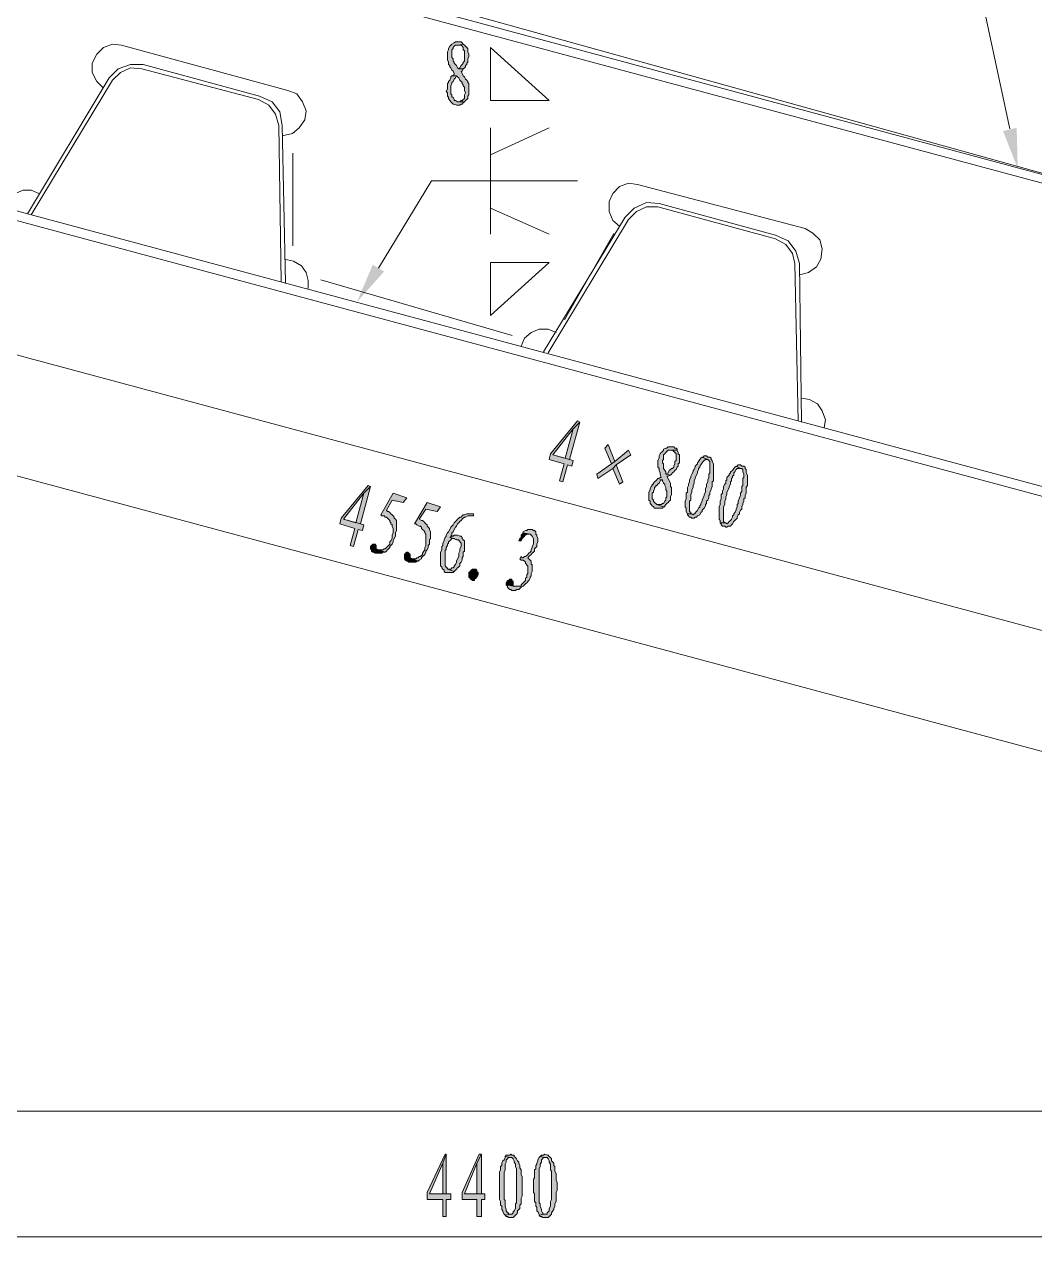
# Model space of a CAD drawing. Header units: inches. Extents: x 20 to 409, y 5 to 283.
# Drawn here: x 83.66 to 121.46, y 148.95 to 194.31 of the extents above; entities that cross this region are included whole.
import ezdxf

# ---------------------------------------------------------------- set-up
doc = ezdxf.new("R2010")
doc.units = ezdxf.units.IN
doc.header["$MEASUREMENT"] = 0
doc.layers.add('C00-00-00', color=7, linetype='Continuous')
doc.layers.add('CFF-00-00', color=1, linetype='Continuous')

msp = doc.modelspace()

# ---------------------------------------------------------------- hatches: boundary and pattern name
at = {"layer": 'C00-00-00'}
h = msp.add_hatch(color=0, dxfattribs=at)
h.dxf.hatch_style = 2
h.paths.add_polyline_path([(99.916, 193.65), (99.789, 193.65), (99.746, 193.608), (99.662, 193.566), (99.619, 193.523), (99.577, 193.481), (99.535, 193.396), (99.535, 193.354), (99.492, 193.269), (99.492, 192.973), (99.535, 192.888), (99.535, 192.804), (99.577, 192.761), (99.577, 192.719), (99.619, 192.677), (99.662, 192.592), (99.704, 192.55), (99.746, 192.465), (99.746, 192.423), (99.662, 192.38), (99.831, 192.38), (99.873, 192.338), (99.916, 192.296), (99.958, 192.211), (100, 192.169), (100.043, 192.126), (100.043, 192.084), (100.085, 192.042), (100.085, 191.999), (100.127, 191.957), (100.127, 191.83), (100.17, 191.745), (100.127, 191.661), (100.127, 191.534), (100.085, 191.491), (100.043, 191.449), (100, 191.449), (99.958, 191.407), (99.873, 191.407), (100.127, 191.407), (100.17, 191.449), (100.212, 191.491), (100.254, 191.534), (100.254, 191.618), (100.297, 191.661), (100.297, 192.084), (100.254, 192.126), (100.254, 192.169), (100.212, 192.211), (100.17, 192.253), (100.127, 192.338), (100.085, 192.38), (100.043, 192.465), (100, 192.55), (100.043, 192.55), (100.085, 192.634), (99.916, 192.634), (99.873, 192.677), (99.831, 192.761), (99.789, 192.804), (99.746, 192.846), (99.746, 192.888), (99.704, 192.931), (99.704, 193.015), (99.662, 193.058), (99.662, 193.354), (99.704, 193.396), (99.704, 193.439), (99.746, 193.481), (99.789, 193.523), (99.916, 193.523), (100.085, 193.566), (100.043, 193.608), (100, 193.65)])
h = msp.add_hatch(color=0, dxfattribs=at)
h.dxf.hatch_style = 2
h.paths.add_polyline_path([(100.085, 193.566), (99.916, 193.523), (100, 193.523), (100.043, 193.481), (100.085, 193.439), (100.085, 193.354), (100.127, 193.312), (100.127, 192.931), (100.085, 192.888), (100.085, 192.846), (100.043, 192.804), (100, 192.761), (99.958, 192.677), (99.916, 192.634), (100.085, 192.634), (100.127, 192.677), (100.17, 192.719), (100.17, 192.761), (100.212, 192.804), (100.212, 192.846), (100.254, 192.888), (100.254, 193.015), (100.297, 193.1), (100.297, 193.185), (100.254, 193.269), (100.254, 193.396), (100.212, 193.439), (100.17, 193.481), (100.127, 193.523)])
h = msp.add_hatch(color=0, dxfattribs=at)
h.dxf.hatch_style = 2
h.paths.add_polyline_path([(99.662, 192.38), (99.619, 192.338), (99.619, 192.296), (99.577, 192.211), (99.535, 192.169), (99.535, 192.126), (99.492, 192.084), (99.492, 191.872), (99.45, 191.788), (99.492, 191.745), (99.492, 191.618), (99.535, 191.576), (99.535, 191.534), (99.577, 191.449), (99.619, 191.407), (99.662, 191.364), (99.704, 191.322), (99.746, 191.322), (99.831, 191.28), (99.916, 191.28), (99.958, 191.28), (100, 191.322), (100.043, 191.322), (100.085, 191.364), (100.127, 191.407), (99.873, 191.407), (99.789, 191.449), (99.746, 191.449), (99.746, 191.491), (99.704, 191.576), (99.662, 191.576), (99.662, 191.661), (99.619, 191.703), (99.619, 191.999), (99.662, 192.084), (99.662, 192.126), (99.704, 192.169), (99.746, 192.253), (99.789, 192.296), (99.831, 192.38)])
h = msp.add_hatch(color=0, dxfattribs=at)
h.dxf.hatch_style = 2
h.paths.add_polyline_path([(120.786, 190.433), (120.828, 188.909), (120.278, 190.306)])
h = msp.add_hatch(color=0, dxfattribs=at)
h.dxf.hatch_style = 2
h.paths.add_polyline_path([(97.122, 185.057), (96.106, 183.914), (96.698, 185.311)])
h = msp.add_hatch(color=0, dxfattribs=at)
h.dxf.hatch_style = 2
h.paths.add_polyline_path([(104.445, 179.426), (104.361, 179.469), (103.345, 178.241), (103.302, 178.029), (103.853, 177.86), (103.683, 177.225), (103.81, 177.183), (103.98, 177.818), (104.149, 177.775), (104.191, 177.987), (104.064, 178.029), (103.429, 178.199), (104.191, 179.172)])
h = msp.add_hatch(color=0, dxfattribs=at)
h.dxf.hatch_style = 2
h.paths.add_polyline_path([(104.445, 179.426), (104.191, 179.172), (103.895, 178.072), (103.429, 178.199), (104.064, 178.029)])
h = msp.add_hatch(color=0, dxfattribs=at)
h.dxf.hatch_style = 2
h.paths.add_polyline_path([(106.266, 178.368), (105.758, 177.945), (105.631, 177.86), (105.08, 177.479), (105.123, 177.31), (105.673, 177.691), (105.8, 177.818), (106.35, 178.199)])
h = msp.add_hatch(color=0, dxfattribs=at)
h.dxf.hatch_style = 2
h.paths.add_polyline_path([(105.504, 178.58), (105.377, 178.453), (105.631, 177.86), (105.758, 177.945)])
h = msp.add_hatch(color=0, dxfattribs=at)
h.dxf.hatch_style = 2
h.paths.add_polyline_path([(107.917, 178.495), (107.747, 178.495), (107.705, 178.453), (107.663, 178.453), (107.578, 178.41), (107.578, 178.368), (107.536, 178.326), (107.493, 178.283), (107.451, 178.241), (107.409, 178.156), (107.409, 178.072), (107.366, 177.987), (107.366, 177.733), (107.409, 177.691), (107.409, 177.606), (107.451, 177.521), (107.451, 177.479), (107.493, 177.352), (107.451, 177.352), (107.366, 177.31), (107.536, 177.267), (107.536, 177.225), (107.578, 177.14), (107.62, 177.098), (107.62, 177.056), (107.663, 176.971), (107.663, 176.886), (107.705, 176.844), (107.705, 176.632), (107.663, 176.59), (107.663, 176.505), (107.62, 176.463), (107.578, 176.378), (107.536, 176.378), (107.493, 176.336), (107.324, 176.336), (107.578, 176.251), (107.62, 176.251), (107.62, 176.294), (107.663, 176.336), (107.705, 176.378), (107.747, 176.421), (107.79, 176.463), (107.832, 176.505), (107.832, 176.632), (107.874, 176.717), (107.874, 176.971), (107.832, 177.013), (107.832, 177.14), (107.79, 177.225), (107.747, 177.31), (107.705, 177.394), (107.747, 177.394), (107.832, 177.437), (107.663, 177.479), (107.663, 177.564), (107.62, 177.606), (107.578, 177.691), (107.578, 177.86), (107.536, 177.902), (107.536, 177.987), (107.578, 178.029), (107.578, 178.199), (107.62, 178.241), (107.663, 178.283), (107.705, 178.326), (107.747, 178.368), (108.086, 178.368), (108.086, 178.41), (108.044, 178.453), (108.001, 178.453), (107.959, 178.495)])
h = msp.add_hatch(color=0, dxfattribs=at)
h.dxf.hatch_style = 2
h.paths.add_polyline_path([(108.086, 178.368), (107.874, 178.368), (107.917, 178.368), (107.959, 178.326), (108.001, 178.283), (108.044, 178.241), (108.044, 177.987), (108.001, 177.945), (108.001, 177.86), (107.959, 177.775), (107.959, 177.733), (107.917, 177.691), (107.874, 177.691), (107.832, 177.648), (107.79, 177.606), (107.747, 177.521), (107.663, 177.479), (107.832, 177.437), (107.874, 177.479), (107.917, 177.521), (107.959, 177.564), (108.001, 177.606), (108.044, 177.648), (108.086, 177.733), (108.128, 177.775), (108.128, 177.86), (108.171, 177.902), (108.171, 178.199), (108.128, 178.241), (108.128, 178.283)])
h = msp.add_hatch(color=0, dxfattribs=at)
h.dxf.hatch_style = 2
h.paths.add_polyline_path([(105.8, 177.818), (105.673, 177.691), (105.927, 177.098), (106.054, 177.183)])
h = msp.add_hatch(color=0, dxfattribs=at)
h.dxf.hatch_style = 2
h.paths.add_polyline_path([(109.017, 178.114), (108.975, 178.072), (108.933, 178.029), (108.89, 177.945), (108.848, 177.902), (108.848, 177.86), (108.806, 177.818), (108.763, 177.775), (108.763, 177.733), (108.721, 177.648), (108.679, 177.606), (108.679, 177.564), (108.636, 177.479), (108.594, 177.394), (108.594, 177.352), (108.552, 177.267), (108.552, 177.183), (108.509, 177.098), (108.509, 177.056), (108.467, 176.971), (108.467, 176.802), (108.425, 176.759), (108.425, 176.548), (108.382, 176.463), (108.382, 176.251), (108.425, 176.209), (108.425, 176.082), (108.467, 175.997), (108.636, 175.997), (108.594, 175.997), (108.594, 176.04), (108.552, 176.082), (108.552, 176.463), (108.594, 176.505), (108.594, 176.717), (108.636, 176.802), (108.636, 176.886), (108.679, 176.971), (108.679, 177.056), (108.721, 177.14), (108.721, 177.225), (108.763, 177.31), (108.763, 177.352), (108.806, 177.437), (108.848, 177.521), (108.848, 177.564), (108.89, 177.648), (108.89, 177.691), (108.933, 177.733), (108.933, 177.775), (108.975, 177.818), (109.017, 177.902), (109.06, 177.945), (109.102, 177.987), (109.144, 178.029), (109.229, 178.029)])
h = msp.add_hatch(color=0, dxfattribs=at)
h.dxf.hatch_style = 2
h.paths.add_polyline_path([(109.229, 178.114), (109.187, 178.156), (109.102, 178.156), (109.06, 178.114), (109.017, 178.114), (109.229, 178.029), (109.271, 177.987), (109.314, 177.945), (109.314, 177.521), (109.271, 177.479), (109.271, 177.352), (109.229, 177.267), (109.229, 177.183), (109.187, 177.098), (109.187, 177.013), (109.144, 176.929), (109.144, 176.802), (109.102, 176.717), (109.102, 176.675), (109.06, 176.59), (109.017, 176.505), (109.017, 176.463), (108.975, 176.378), (108.975, 176.336), (108.933, 176.294), (108.933, 176.251), (108.89, 176.209), (108.848, 176.124), (108.806, 176.082), (108.763, 176.04), (108.763, 175.997), (108.721, 175.997), (108.679, 175.955), (108.636, 175.997), (108.467, 175.997), (108.467, 175.955), (108.509, 175.913), (108.552, 175.87), (108.594, 175.87), (108.636, 175.828), (108.721, 175.828), (108.763, 175.87), (108.806, 175.87), (108.848, 175.913), (108.933, 175.955), (108.975, 176.04), (109.017, 176.082), (109.017, 176.124), (109.06, 176.167), (109.102, 176.209), (109.144, 176.294), (109.144, 176.336), (109.187, 176.378), (109.187, 176.463), (109.229, 176.505), (109.271, 176.59), (109.271, 176.675), (109.314, 176.717), (109.314, 176.802), (109.356, 176.886), (109.356, 176.929), (109.398, 177.013), (109.398, 177.183), (109.441, 177.225), (109.441, 177.86), (109.398, 177.945), (109.398, 177.987), (109.356, 178.029), (109.356, 178.072), (109.314, 178.114)])
h = msp.add_hatch(color=0, dxfattribs=at)
h.dxf.hatch_style = 2
h.paths.add_polyline_path([(110.499, 177.775), (110.457, 177.818), (110.372, 177.818), (110.33, 177.775), (110.287, 177.775), (110.457, 177.691), (110.499, 177.691), (110.541, 177.648), (110.541, 177.564), (110.584, 177.479), (110.584, 177.352), (110.541, 177.31), (110.541, 177.056), (110.499, 177.013), (110.499, 176.844), (110.457, 176.759), (110.457, 176.675), (110.414, 176.59), (110.372, 176.463), (110.372, 176.378), (110.33, 176.336), (110.33, 176.251), (110.287, 176.167), (110.287, 176.124), (110.245, 176.04), (110.203, 175.997), (110.203, 175.955), (110.16, 175.913), (110.16, 175.87), (110.118, 175.786), (110.076, 175.743), (110.033, 175.701), (109.991, 175.659), (109.949, 175.616), (109.906, 175.659), (109.695, 175.659), (109.737, 175.616), (109.737, 175.574), (109.779, 175.532), (109.864, 175.532), (109.906, 175.489), (109.949, 175.489), (109.991, 175.532), (110.076, 175.532), (110.118, 175.574), (110.16, 175.616), (110.203, 175.701), (110.245, 175.743), (110.287, 175.786), (110.33, 175.828), (110.33, 175.87), (110.372, 175.955), (110.414, 175.997), (110.414, 176.04), (110.457, 176.124), (110.499, 176.167), (110.499, 176.251), (110.541, 176.336), (110.541, 176.378), (110.584, 176.463), (110.584, 176.548), (110.626, 176.59), (110.626, 176.675), (110.668, 176.759), (110.668, 176.971), (110.711, 177.056), (110.711, 177.437), (110.668, 177.521), (110.668, 177.648), (110.626, 177.691), (110.626, 177.733), (110.584, 177.775)])
h = msp.add_hatch(color=0, dxfattribs=at)
h.dxf.hatch_style = 2
h.paths.add_polyline_path([(110.287, 177.775), (110.245, 177.733), (110.203, 177.691), (110.16, 177.606), (110.076, 177.564), (110.076, 177.521), (110.033, 177.479), (110.033, 177.437), (109.991, 177.394), (109.949, 177.352), (109.949, 177.267), (109.906, 177.225), (109.906, 177.14), (109.864, 177.098), (109.822, 177.013), (109.822, 176.929), (109.779, 176.844), (109.779, 176.759), (109.737, 176.717), (109.737, 176.548), (109.695, 176.463), (109.695, 176.336), (109.652, 176.251), (109.652, 176.209), (109.652, 176.124), (109.652, 175.786), (109.695, 175.743), (109.695, 175.659), (109.906, 175.659), (109.864, 175.659), (109.822, 175.701), (109.822, 176.251), (109.864, 176.336), (109.864, 176.463), (109.906, 176.548), (109.906, 176.632), (109.949, 176.717), (109.949, 176.802), (109.991, 176.886), (110.033, 176.971), (110.033, 177.013), (110.076, 177.098), (110.076, 177.183), (110.118, 177.225), (110.118, 177.31), (110.16, 177.352), (110.16, 177.394), (110.203, 177.437), (110.203, 177.521), (110.245, 177.564), (110.287, 177.648), (110.33, 177.691), (110.457, 177.691)])
h = msp.add_hatch(color=0, dxfattribs=at)
h.dxf.hatch_style = 2
h.paths.add_polyline_path([(96.614, 177.013), (96.529, 177.056), (95.513, 175.828), (95.471, 175.616), (96.021, 175.447), (95.852, 174.812), (95.979, 174.77), (96.148, 175.405), (96.317, 175.362), (96.36, 175.574), (96.233, 175.616), (95.598, 175.786), (96.36, 176.759)])
h = msp.add_hatch(color=0, dxfattribs=at)
h.dxf.hatch_style = 2
h.paths.add_polyline_path([(96.614, 177.013), (96.36, 176.759), (96.063, 175.659), (95.598, 175.786), (96.233, 175.616)])
h = msp.add_hatch(color=0, dxfattribs=at)
h.dxf.hatch_style = 2
h.paths.add_polyline_path([(107.366, 177.31), (107.324, 177.267), (107.282, 177.225), (107.239, 177.183), (107.197, 177.14), (107.197, 177.098), (107.155, 177.098), (107.155, 177.056), (107.112, 177.013), (107.07, 176.929), (107.07, 176.886), (107.028, 176.802), (107.028, 176.505), (107.07, 176.463), (107.07, 176.378), (107.112, 176.336), (107.155, 176.294), (107.197, 176.251), (107.239, 176.209), (107.324, 176.209), (107.366, 176.209), (107.536, 176.209), (107.578, 176.251), (107.324, 176.336), (107.282, 176.378), (107.239, 176.421), (107.197, 176.463), (107.197, 176.505), (107.155, 176.548), (107.155, 176.759), (107.197, 176.802), (107.197, 176.844), (107.239, 176.929), (107.239, 176.971), (107.282, 177.013), (107.282, 177.056), (107.324, 177.056), (107.366, 177.098), (107.409, 177.14), (107.451, 177.225), (107.536, 177.267)])
h = msp.add_hatch(color=0, dxfattribs=at)
h.dxf.hatch_style = 2
h.paths.add_polyline_path([(97.968, 176.59), (97.46, 176.759), (96.995, 175.955), (97.037, 175.913), (97.122, 175.913), (97.164, 175.87), (97.206, 175.87), (97.249, 175.828), (97.291, 175.786), (97.333, 175.743), (97.333, 175.701), (97.376, 175.659), (97.376, 175.616), (97.418, 175.574), (97.418, 175.532), (97.46, 175.447), (97.46, 175.278), (97.418, 175.193), (97.418, 175.066), (97.376, 174.981), (97.333, 174.939), (97.333, 174.854), (97.291, 174.812), (97.249, 174.77), (97.206, 174.727), (97.164, 174.685), (97.122, 174.685), (97.079, 174.643), (96.91, 174.643), (96.825, 174.685), (97.164, 174.558), (97.206, 174.6), (97.249, 174.643), (97.291, 174.685), (97.333, 174.727), (97.333, 174.77), (97.376, 174.812), (97.418, 174.854), (97.46, 174.939), (97.46, 174.981), (97.503, 175.066), (97.545, 175.151), (97.545, 175.278), (97.587, 175.362), (97.587, 175.743), (97.545, 175.786), (97.503, 175.828), (97.503, 175.87), (97.46, 175.913), (97.418, 175.955), (97.376, 175.997), (97.333, 176.04), (97.291, 176.082), (97.249, 176.082), (97.206, 176.124), (97.418, 176.505), (97.841, 176.421)])
h = msp.add_hatch(color=0, dxfattribs=at)
h.dxf.hatch_style = 2
h.paths.add_polyline_path([(99.238, 176.251), (98.73, 176.421), (98.265, 175.616), (98.307, 175.616), (98.349, 175.574), (98.434, 175.532), (98.476, 175.532), (98.519, 175.489), (98.519, 175.447), (98.561, 175.405), (98.603, 175.362), (98.646, 175.32), (98.646, 175.278), (98.688, 175.235), (98.688, 174.812), (98.646, 174.727), (98.646, 174.643), (98.603, 174.6), (98.561, 174.516), (98.561, 174.473), (98.519, 174.431), (98.476, 174.389), (98.434, 174.389), (98.392, 174.346), (98.349, 174.346), (98.307, 174.304), (98.138, 174.304), (98.095, 174.346), (98.392, 174.219), (98.434, 174.262), (98.519, 174.304), (98.519, 174.346), (98.561, 174.389), (98.603, 174.431), (98.646, 174.473), (98.688, 174.558), (98.688, 174.6), (98.73, 174.643), (98.773, 174.727), (98.773, 174.812), (98.815, 174.854), (98.815, 175.024), (98.857, 175.066), (98.857, 175.32), (98.815, 175.405), (98.815, 175.447), (98.773, 175.489), (98.73, 175.532), (98.73, 175.574), (98.688, 175.616), (98.646, 175.659), (98.603, 175.701), (98.561, 175.743), (98.519, 175.743), (98.434, 175.786), (98.688, 176.167), (99.111, 176.082)])
h = msp.add_hatch(color=0, dxfattribs=at)
h.dxf.hatch_style = 2
h.paths.add_polyline_path([(100.466, 175.997), (100.212, 175.997), (100.127, 175.955), (100.085, 175.955), (100.043, 175.913), (100, 175.87), (99.958, 175.87), (99.916, 175.828), (99.873, 175.786), (99.831, 175.743), (99.789, 175.701), (99.746, 175.659), (99.704, 175.574), (99.662, 175.532), (99.619, 175.489), (99.577, 175.405), (99.535, 175.32), (99.492, 175.278), (99.45, 175.193), (99.45, 175.151), (99.408, 175.108), (99.365, 175.024), (99.365, 174.981), (99.323, 174.897), (99.323, 174.812), (99.281, 174.77), (99.281, 174.643), (99.238, 174.558), (99.238, 174.05), (99.281, 174.008), (99.281, 173.965), (99.323, 173.923), (99.365, 173.881), (99.365, 173.838), (99.408, 173.796), (99.704, 173.796), (99.746, 173.838), (99.492, 173.923), (99.492, 173.965), (99.45, 173.965), (99.45, 174.008), (99.408, 174.05), (99.408, 174.643), (99.45, 174.643), (99.45, 174.727), (99.492, 174.812), (99.492, 174.854), (99.535, 174.897), (99.535, 174.939), (99.577, 174.981), (99.619, 175.024), (99.662, 175.066), (99.746, 175.066), (99.831, 175.024), (99.873, 175.024), (99.577, 175.108), (99.619, 175.108), (99.619, 175.151), (99.662, 175.193), (99.662, 175.278), (99.704, 175.32), (99.746, 175.405), (99.789, 175.489), (99.831, 175.532), (99.873, 175.616), (99.916, 175.659), (99.958, 175.701), (100, 175.743), (100.043, 175.786), (100.085, 175.828), (100.127, 175.87), (100.17, 175.87), (100.254, 175.913), (100.466, 175.913)])
h = msp.add_hatch(color=0, dxfattribs=at)
h.dxf.hatch_style = 2
h.paths.add_polyline_path([(99.958, 175.151), (99.873, 175.193), (99.746, 175.193), (99.704, 175.151), (99.662, 175.151), (99.577, 175.108), (99.873, 175.024), (99.916, 175.024), (99.916, 174.981), (99.958, 174.981), (99.958, 174.939), (100, 174.897), (100, 174.77), (99.958, 174.685), (99.958, 174.6), (99.916, 174.516), (99.916, 174.389), (99.873, 174.304), (99.831, 174.219), (99.831, 174.177), (99.789, 174.092), (99.746, 174.05), (99.746, 174.008), (99.704, 173.965), (99.662, 173.965), (99.619, 173.923), (99.492, 173.923), (99.746, 173.838), (99.789, 173.881), (99.831, 173.923), (99.873, 173.965), (99.916, 174.008), (99.958, 174.05), (99.958, 174.135), (100, 174.177), (100.043, 174.262), (100.043, 174.346), (100.085, 174.389), (100.085, 174.558), (100.127, 174.6), (100.127, 174.981), (100.085, 175.024), (100.043, 175.066), (100.043, 175.108), (100, 175.151)])
h = msp.add_hatch(color=0, dxfattribs=at)
h.dxf.hatch_style = 2
h.paths.add_polyline_path([(102.667, 175.405), (102.498, 175.405), (102.456, 175.362), (102.413, 175.362), (102.329, 175.32), (102.329, 175.278), (102.583, 175.235), (102.625, 175.193), (102.667, 175.151), (102.71, 175.066), (102.71, 174.854), (102.667, 174.77), (102.667, 174.727), (102.625, 174.643), (102.625, 174.6), (102.583, 174.558), (102.54, 174.516), (102.498, 174.473), (102.456, 174.431), (102.413, 174.389), (102.371, 174.389), (102.329, 174.346), (102.286, 174.346), (102.244, 174.389), (102.202, 174.304), (102.244, 174.262), (102.329, 174.262), (102.371, 174.219), (102.413, 174.177), (102.413, 174.135), (102.456, 174.092), (102.456, 174.05), (102.498, 174.05), (102.498, 173.754), (102.456, 173.711), (102.456, 173.627), (102.413, 173.584), (102.413, 173.5), (102.371, 173.457), (102.329, 173.415), (102.286, 173.373), (102.244, 173.33), (102.244, 173.288), (102.159, 173.288), (101.948, 173.288), (101.694, 173.33), (101.736, 173.288), (101.736, 173.246), (101.778, 173.203), (101.821, 173.161), (101.863, 173.161), (101.905, 173.119), (102.032, 173.119), (102.075, 173.161), (102.159, 173.161), (102.202, 173.203), (102.244, 173.246), (102.329, 173.288), (102.371, 173.33), (102.413, 173.373), (102.456, 173.415), (102.498, 173.457), (102.54, 173.5), (102.583, 173.584), (102.583, 173.627), (102.625, 173.669), (102.625, 173.754), (102.667, 173.838), (102.667, 174.092), (102.625, 174.092), (102.625, 174.219), (102.583, 174.262), (102.54, 174.304), (102.498, 174.346), (102.54, 174.389), (102.625, 174.473), (102.667, 174.516), (102.71, 174.558), (102.752, 174.6), (102.752, 174.685), (102.794, 174.727), (102.837, 174.77), (102.837, 174.854), (102.879, 174.939), (102.879, 175.066), (102.837, 175.151), (102.837, 175.193), (102.794, 175.235), (102.794, 175.32), (102.752, 175.362), (102.71, 175.362)])
h = msp.add_hatch(color=0, dxfattribs=at)
h.dxf.hatch_style = 2
h.paths.add_polyline_path([(102.329, 175.278), (102.286, 175.235), (102.244, 175.193), (102.244, 175.108), (102.202, 175.066), (102.159, 174.981), (102.244, 174.981), (102.286, 175.066), (102.329, 175.108), (102.371, 175.151), (102.371, 175.193), (102.413, 175.193), (102.456, 175.235), (102.583, 175.235)])
h = msp.add_hatch(color=0, dxfattribs=at)
h.dxf.hatch_style = 2
h.paths.add_polyline_path([(96.741, 174.854), (96.698, 174.854), (96.656, 174.812), (96.614, 174.77), (96.614, 174.685), (96.656, 174.643), (96.656, 174.6), (96.698, 174.558), (96.741, 174.558), (96.783, 174.516), (97.037, 174.516), (97.079, 174.558), (97.164, 174.558), (96.825, 174.685), (96.825, 174.812), (96.783, 174.854)])
h = msp.add_hatch(color=0, dxfattribs=at)
h.dxf.hatch_style = 2
h.paths.add_polyline_path([(98.011, 174.558), (97.968, 174.558), (97.926, 174.516), (97.884, 174.473), (97.884, 174.304), (97.926, 174.262), (97.968, 174.219), (98.011, 174.219), (98.053, 174.177), (98.307, 174.177), (98.349, 174.219), (98.392, 174.219), (98.095, 174.346), (98.095, 174.473), (98.053, 174.516)])
h = msp.add_hatch(color=0, dxfattribs=at)
h.dxf.hatch_style = 2
h.paths.add_polyline_path([(100.508, 173.5), (100.424, 173.5), (100.381, 173.542), (100.339, 173.542), (100.339, 173.584), (100.297, 173.627), (100.297, 173.796), (100.339, 173.838), (100.381, 173.881), (100.424, 173.923), (100.551, 173.923), (100.593, 173.881), (100.593, 173.838), (100.635, 173.796), (100.635, 173.711), (100.593, 173.627), (100.551, 173.584), (100.508, 173.542)])
h = msp.add_hatch(color=0, dxfattribs=at)
h.dxf.hatch_style = 2
h.paths.add_polyline_path([(101.863, 173.542), (101.821, 173.542), (101.778, 173.5), (101.736, 173.5), (101.694, 173.415), (101.694, 173.33), (101.948, 173.288), (101.948, 173.457), (101.905, 173.5), (101.905, 173.542)])
h = msp.add_hatch(color=0, dxfattribs=at)
h.dxf.hatch_style = 2
h.paths.add_polyline_path([(99.45, 152.037), (99.408, 152.037), (98.73, 150.597), (98.73, 150.343), (99.323, 150.343), (99.323, 149.708), (99.45, 149.708), (99.45, 150.343), (99.619, 150.343), (99.619, 150.555), (99.45, 150.555), (98.815, 150.555), (99.323, 151.698)])
h = msp.add_hatch(color=0, dxfattribs=at)
h.dxf.hatch_style = 2
h.paths.add_polyline_path([(99.45, 152.037), (99.323, 151.698), (99.323, 150.555), (98.815, 150.555), (99.45, 150.555)])
h = msp.add_hatch(color=0, dxfattribs=at)
h.dxf.hatch_style = 2
h.paths.add_polyline_path([(100.762, 152.037), (100.678, 152.037), (100.043, 150.597), (100.043, 150.343), (100.593, 150.343), (100.593, 149.708), (100.762, 149.708), (100.762, 150.343), (100.889, 150.343), (100.889, 150.555), (100.762, 150.555), (100.127, 150.555), (100.593, 151.698)])
h = msp.add_hatch(color=0, dxfattribs=at)
h.dxf.hatch_style = 2
h.paths.add_polyline_path([(100.762, 152.037), (100.593, 151.698), (100.593, 150.555), (100.127, 150.555), (100.762, 150.555)])
h = msp.add_hatch(color=0, dxfattribs=at)
h.dxf.hatch_style = 2
h.paths.add_polyline_path([(101.863, 152.037), (101.821, 151.994), (101.694, 151.994), (101.651, 151.952), (101.863, 151.91), (101.905, 151.91), (101.948, 151.867), (101.99, 151.783), (101.99, 151.74), (102.032, 151.656), (102.032, 151.571), (102.075, 151.486), (102.075, 150.851), (102.075, 150.809), (102.075, 150.216), (102.032, 150.174), (102.032, 150.005), (101.99, 149.92), (101.948, 149.878), (101.948, 149.835), (101.905, 149.793), (101.821, 149.793), (101.651, 149.751), (101.694, 149.708), (101.736, 149.708), (101.778, 149.666), (101.948, 149.666), (101.99, 149.708), (102.032, 149.751), (102.075, 149.793), (102.117, 149.835), (102.117, 149.92), (102.159, 149.962), (102.202, 150.005), (102.202, 150.132), (102.244, 150.174), (102.244, 150.386), (102.286, 150.47), (102.286, 151.19), (102.244, 151.275), (102.244, 151.444), (102.202, 151.529), (102.202, 151.613), (102.159, 151.698), (102.159, 151.74), (102.117, 151.783), (102.075, 151.867), (102.032, 151.91), (101.99, 151.952), (101.99, 151.994), (101.948, 151.994), (101.905, 151.994)])
h = msp.add_hatch(color=0, dxfattribs=at)
h.dxf.hatch_style = 2
h.paths.add_polyline_path([(103.133, 152.037), (103.091, 151.994), (103.006, 151.994), (102.964, 151.952), (103.133, 151.91), (103.218, 151.91), (103.26, 151.867), (103.302, 151.783), (103.302, 151.74), (103.345, 151.656), (103.345, 151.444), (103.387, 151.402), (103.387, 150.851), (103.387, 150.809), (103.387, 150.343), (103.345, 150.259), (103.345, 150.089), (103.302, 150.005), (103.302, 149.92), (103.26, 149.878), (103.218, 149.835), (103.218, 149.793), (103.175, 149.793), (103.133, 149.793), (102.921, 149.751), (102.964, 149.708), (103.006, 149.708), (103.048, 149.666), (103.26, 149.666), (103.302, 149.708), (103.345, 149.751), (103.387, 149.793), (103.387, 149.835), (103.429, 149.92), (103.472, 149.962), (103.472, 150.005), (103.514, 150.089), (103.514, 150.174), (103.556, 150.259), (103.556, 150.597), (103.599, 150.682), (103.599, 150.978), (103.556, 151.063), (103.556, 151.317), (103.514, 151.402), (103.514, 151.571), (103.472, 151.613), (103.472, 151.698), (103.429, 151.74), (103.387, 151.783), (103.387, 151.867), (103.345, 151.91), (103.302, 151.952), (103.26, 151.994), (103.218, 151.994)])
h = msp.add_hatch(color=0, dxfattribs=at)
h.dxf.hatch_style = 2
h.paths.add_polyline_path([(101.651, 151.952), (101.651, 151.91), (101.609, 151.825), (101.567, 151.783), (101.524, 151.698), (101.524, 151.613), (101.482, 151.571), (101.482, 151.444), (101.44, 151.359), (101.44, 150.343), (101.482, 150.259), (101.482, 150.216), (101.482, 150.132), (101.524, 150.089), (101.524, 149.962), (101.567, 149.92), (101.567, 149.878), (101.609, 149.793), (101.651, 149.751), (101.821, 149.793), (101.778, 149.793), (101.778, 149.835), (101.736, 149.835), (101.694, 149.92), (101.694, 149.962), (101.651, 150.089), (101.651, 150.301), (101.609, 150.343), (101.609, 151.359), (101.651, 151.444), (101.651, 151.656), (101.694, 151.74), (101.694, 151.825), (101.736, 151.867), (101.778, 151.91), (101.863, 151.91)])
h = msp.add_hatch(color=0, dxfattribs=at)
h.dxf.hatch_style = 2
h.paths.add_polyline_path([(102.964, 151.952), (102.921, 151.91), (102.879, 151.825), (102.879, 151.783), (102.837, 151.698), (102.837, 151.656), (102.794, 151.613), (102.794, 151.486), (102.752, 151.444), (102.752, 151.148), (102.71, 151.105), (102.71, 150.597), (102.752, 150.555), (102.752, 150.259), (102.794, 150.216), (102.794, 150.089), (102.837, 150.047), (102.837, 149.92), (102.879, 149.878), (102.921, 149.793), (102.921, 149.751), (103.133, 149.793), (103.091, 149.793), (103.048, 149.835), (103.006, 149.92), (103.006, 149.962), (102.964, 150.089), (102.964, 150.174), (102.921, 150.216), (102.921, 151.486), (102.964, 151.571), (102.964, 151.656), (103.006, 151.74), (103.006, 151.825), (103.048, 151.867), (103.091, 151.91), (103.133, 151.91)])

# ---------------------------------------------------------------- linework, layer by layer
at = {"layer": 'C00-00-00', "color": 0, "lineweight": 0}
for points in [[(63.678, 204.318), (157.574, 179.045)], [(63.678, 203.98), (157.531, 178.749)], [(120.532, 190.391), (118.796, 198.476)], [(44.671, 197.376), (156.134, 167.404)], [(44.755, 197.714), (156.219, 167.742)], [(87.3, 193.523), (86.962, 193.566), (86.623, 193.439), (86.369, 193.185), (86.2, 192.846), (86.2, 192.507), (86.369, 192.169), (86.623, 191.915)], [(93.312, 190.137), (93.693, 190.221), (93.947, 190.433), (94.158, 190.729), (94.201, 191.068), (94.074, 191.407), (93.862, 191.703), (93.523, 191.83), (87.3, 193.523)], [(92.465, 191.618), (88.105, 192.804), (87.639, 192.804), (87.173, 192.634), (86.835, 192.296)], [(92.423, 191.491), (88.062, 192.634), (87.639, 192.677), (87.258, 192.507), (86.962, 192.211)], [(83.787, 187.216), (86.835, 192.296)], [(83.914, 187.173), (86.962, 192.211)], [(93.185, 190.518), (93.058, 190.941), (92.804, 191.28), (92.423, 191.491)], [(93.439, 184.633), (93.312, 190.518), (93.227, 191.026), (92.931, 191.407), (92.465, 191.618)], [(93.269, 184.676), (93.185, 190.518)], [(101.101, 186.454), (101.101, 190.433)], [(101.101, 189.417), (103.302, 190.433)], [(101.101, 186.454), (101.101, 190.433)], [(96.91, 185.184), (98.9, 188.443)], [(98.9, 188.443), (104.361, 188.443)], [(106.604, 188.316), (106.266, 188.359), (105.927, 188.232), (105.673, 187.978), (105.546, 187.681), (105.546, 187.3), (105.673, 186.962), (105.927, 186.75)], [(112.658, 184.93), (112.997, 185.014), (113.293, 185.226), (113.462, 185.522), (113.505, 185.903), (113.42, 186.242), (113.166, 186.496), (112.87, 186.665), (106.604, 188.316)], [(84.21, 187.978), (83.914, 188.105), (83.617, 188.105), (83.321, 187.978), (83.067, 187.766), (82.94, 187.47)], [(45.179, 187.681), (152.282, 158.895)], [(101.101, 187.427), (103.302, 186.454)], [(111.769, 186.411), (107.409, 187.597), (106.943, 187.639), (106.477, 187.427), (106.139, 187.089)], [(111.769, 186.284), (107.366, 187.47), (106.943, 187.47), (106.562, 187.3), (106.266, 187.004)], [(103.091, 182.051), (106.139, 187.089)], [(103.26, 182.009), (106.266, 187.004)], [(112.743, 179.426), (112.658, 185.353), (112.531, 185.819), (112.235, 186.2), (111.769, 186.411)], [(112.489, 185.353), (112.404, 185.734), (112.15, 186.073), (111.769, 186.284)], [(69.393, 185.692), (143.731, 165.71)], [(94.285, 184.422), (94.285, 184.718), (94.201, 185.014), (94.031, 185.268), (93.735, 185.438), (93.396, 185.522)], [(94.285, 184.422), (94.285, 184.718), (94.201, 185.014), (94.031, 185.268), (93.735, 185.438), (93.396, 185.522)], [(112.616, 179.469), (112.489, 185.353)], [(103.556, 182.771), (103.26, 182.898), (102.921, 182.898), (102.625, 182.771), (102.371, 182.559), (102.244, 182.263)], [(113.589, 179.215), (113.632, 179.511), (113.505, 179.85), (113.335, 180.104), (113.039, 180.273), (112.743, 180.315)], [(113.589, 179.215), (113.632, 179.511), (113.505, 179.85), (113.335, 180.104), (113.039, 180.273), (112.743, 180.315)], [(204.691, 153.645), (70.198, 153.645)], [(47.719, 148.946), (154.695, 148.946)]]:
    msp.add_lwpolyline(points, dxfattribs=at)
for points in [[(99.916, 193.65), (99.789, 193.65), (99.746, 193.608), (99.662, 193.566), (99.619, 193.523), (99.577, 193.481), (99.535, 193.396), (99.535, 193.354), (99.492, 193.269), (99.492, 192.973), (99.535, 192.888), (99.535, 192.804), (99.577, 192.761), (99.577, 192.719), (99.619, 192.677), (99.662, 192.592), (99.704, 192.55), (99.746, 192.465), (99.746, 192.423), (99.662, 192.38), (99.831, 192.38), (99.873, 192.338), (99.916, 192.296), (99.958, 192.211), (100, 192.169), (100.043, 192.126), (100.043, 192.084), (100.085, 192.042), (100.085, 191.999), (100.127, 191.957), (100.127, 191.83), (100.17, 191.745), (100.127, 191.661), (100.127, 191.534), (100.085, 191.491), (100.043, 191.449), (100, 191.449), (99.958, 191.407), (99.873, 191.407), (100.127, 191.407), (100.17, 191.449), (100.212, 191.491), (100.254, 191.534), (100.254, 191.618), (100.297, 191.661), (100.297, 192.084), (100.254, 192.126), (100.254, 192.169), (100.212, 192.211), (100.17, 192.253), (100.127, 192.338), (100.085, 192.38), (100.043, 192.465), (100, 192.55), (100.043, 192.55), (100.085, 192.634), (99.916, 192.634), (99.873, 192.677), (99.831, 192.761), (99.789, 192.804), (99.746, 192.846), (99.746, 192.888), (99.704, 192.931), (99.704, 193.015), (99.662, 193.058), (99.662, 193.354), (99.704, 193.396), (99.704, 193.439), (99.746, 193.481), (99.789, 193.523), (99.916, 193.523), (100.085, 193.566), (100.043, 193.608), (100, 193.65)], [(100.085, 193.566), (99.916, 193.523), (100, 193.523), (100.043, 193.481), (100.085, 193.439), (100.085, 193.354), (100.127, 193.312), (100.127, 192.931), (100.085, 192.888), (100.085, 192.846), (100.043, 192.804), (100, 192.761), (99.958, 192.677), (99.916, 192.634), (100.085, 192.634), (100.127, 192.677), (100.17, 192.719), (100.17, 192.761), (100.212, 192.804), (100.212, 192.846), (100.254, 192.888), (100.254, 193.015), (100.297, 193.1), (100.297, 193.185), (100.254, 193.269), (100.254, 193.396), (100.212, 193.439), (100.17, 193.481), (100.127, 193.523)], [(103.302, 191.449), (101.101, 193.439), (101.101, 191.449)], [(99.662, 192.38), (99.619, 192.338), (99.619, 192.296), (99.577, 192.211), (99.535, 192.169), (99.535, 192.126), (99.492, 192.084), (99.492, 191.872), (99.45, 191.788), (99.492, 191.745), (99.492, 191.618), (99.535, 191.576), (99.535, 191.534), (99.577, 191.449), (99.619, 191.407), (99.662, 191.364), (99.704, 191.322), (99.746, 191.322), (99.831, 191.28), (99.916, 191.28), (99.958, 191.28), (100, 191.322), (100.043, 191.322), (100.085, 191.364), (100.127, 191.407), (99.873, 191.407), (99.789, 191.449), (99.746, 191.449), (99.746, 191.491), (99.704, 191.576), (99.662, 191.576), (99.662, 191.661), (99.619, 191.703), (99.619, 191.999), (99.662, 192.084), (99.662, 192.126), (99.704, 192.169), (99.746, 192.253), (99.789, 192.296), (99.831, 192.38)], [(103.302, 185.395), (101.101, 183.406), (101.101, 185.395)], [(104.445, 179.426), (104.361, 179.469), (103.345, 178.241), (103.302, 178.029), (103.853, 177.86), (103.683, 177.225), (103.81, 177.183), (103.98, 177.818), (104.149, 177.775), (104.191, 177.987), (104.064, 178.029), (103.429, 178.199), (104.191, 179.172)], [(104.445, 179.426), (104.191, 179.172), (103.895, 178.072), (103.429, 178.199), (104.064, 178.029)], [(106.266, 178.368), (105.758, 177.945), (105.631, 177.86), (105.08, 177.479), (105.123, 177.31), (105.673, 177.691), (105.8, 177.818), (106.35, 178.199)], [(105.504, 178.58), (105.377, 178.453), (105.631, 177.86), (105.758, 177.945)], [(107.917, 178.495), (107.747, 178.495), (107.705, 178.453), (107.663, 178.453), (107.578, 178.41), (107.578, 178.368), (107.536, 178.326), (107.493, 178.283), (107.451, 178.241), (107.409, 178.156), (107.409, 178.072), (107.366, 177.987), (107.366, 177.733), (107.409, 177.691), (107.409, 177.606), (107.451, 177.521), (107.451, 177.479), (107.493, 177.352), (107.451, 177.352), (107.366, 177.31), (107.536, 177.267), (107.536, 177.225), (107.578, 177.14), (107.62, 177.098), (107.62, 177.056), (107.663, 176.971), (107.663, 176.886), (107.705, 176.844), (107.705, 176.632), (107.663, 176.59), (107.663, 176.505), (107.62, 176.463), (107.578, 176.378), (107.536, 176.378), (107.493, 176.336), (107.324, 176.336), (107.578, 176.251), (107.62, 176.251), (107.62, 176.294), (107.663, 176.336), (107.705, 176.378), (107.747, 176.421), (107.79, 176.463), (107.832, 176.505), (107.832, 176.632), (107.874, 176.717), (107.874, 176.971), (107.832, 177.013), (107.832, 177.14), (107.79, 177.225), (107.747, 177.31), (107.705, 177.394), (107.747, 177.394), (107.832, 177.437), (107.663, 177.479), (107.663, 177.564), (107.62, 177.606), (107.578, 177.691), (107.578, 177.86), (107.536, 177.902), (107.536, 177.987), (107.578, 178.029), (107.578, 178.199), (107.62, 178.241), (107.663, 178.283), (107.705, 178.326), (107.747, 178.368), (108.086, 178.368), (108.086, 178.41), (108.044, 178.453), (108.001, 178.453), (107.959, 178.495)], [(108.086, 178.368), (107.874, 178.368), (107.917, 178.368), (107.959, 178.326), (108.001, 178.283), (108.044, 178.241), (108.044, 177.987), (108.001, 177.945), (108.001, 177.86), (107.959, 177.775), (107.959, 177.733), (107.917, 177.691), (107.874, 177.691), (107.832, 177.648), (107.79, 177.606), (107.747, 177.521), (107.663, 177.479), (107.832, 177.437), (107.874, 177.479), (107.917, 177.521), (107.959, 177.564), (108.001, 177.606), (108.044, 177.648), (108.086, 177.733), (108.128, 177.775), (108.128, 177.86), (108.171, 177.902), (108.171, 178.199), (108.128, 178.241), (108.128, 178.283)], [(105.8, 177.818), (105.673, 177.691), (105.927, 177.098), (106.054, 177.183)], [(109.017, 178.114), (108.975, 178.072), (108.933, 178.029), (108.89, 177.945), (108.848, 177.902), (108.848, 177.86), (108.806, 177.818), (108.763, 177.775), (108.763, 177.733), (108.721, 177.648), (108.679, 177.606), (108.679, 177.564), (108.636, 177.479), (108.594, 177.394), (108.594, 177.352), (108.552, 177.267), (108.552, 177.183), (108.509, 177.098), (108.509, 177.056), (108.467, 176.971), (108.467, 176.802), (108.425, 176.759), (108.425, 176.548), (108.382, 176.463), (108.382, 176.251), (108.425, 176.209), (108.425, 176.082), (108.467, 175.997), (108.636, 175.997), (108.594, 175.997), (108.594, 176.04), (108.552, 176.082), (108.552, 176.463), (108.594, 176.505), (108.594, 176.717), (108.636, 176.802), (108.636, 176.886), (108.679, 176.971), (108.679, 177.056), (108.721, 177.14), (108.721, 177.225), (108.763, 177.31), (108.763, 177.352), (108.806, 177.437), (108.848, 177.521), (108.848, 177.564), (108.89, 177.648), (108.89, 177.691), (108.933, 177.733), (108.933, 177.775), (108.975, 177.818), (109.017, 177.902), (109.06, 177.945), (109.102, 177.987), (109.144, 178.029), (109.229, 178.029)], [(109.229, 178.114), (109.187, 178.156), (109.102, 178.156), (109.06, 178.114), (109.017, 178.114), (109.229, 178.029), (109.271, 177.987), (109.314, 177.945), (109.314, 177.521), (109.271, 177.479), (109.271, 177.352), (109.229, 177.267), (109.229, 177.183), (109.187, 177.098), (109.187, 177.013), (109.144, 176.929), (109.144, 176.802), (109.102, 176.717), (109.102, 176.675), (109.06, 176.59), (109.017, 176.505), (109.017, 176.463), (108.975, 176.378), (108.975, 176.336), (108.933, 176.294), (108.933, 176.251), (108.89, 176.209), (108.848, 176.124), (108.806, 176.082), (108.763, 176.04), (108.763, 175.997), (108.721, 175.997), (108.679, 175.955), (108.636, 175.997), (108.467, 175.997), (108.467, 175.955), (108.509, 175.913), (108.552, 175.87), (108.594, 175.87), (108.636, 175.828), (108.721, 175.828), (108.763, 175.87), (108.806, 175.87), (108.848, 175.913), (108.933, 175.955), (108.975, 176.04), (109.017, 176.082), (109.017, 176.124), (109.06, 176.167), (109.102, 176.209), (109.144, 176.294), (109.144, 176.336), (109.187, 176.378), (109.187, 176.463), (109.229, 176.505), (109.271, 176.59), (109.271, 176.675), (109.314, 176.717), (109.314, 176.802), (109.356, 176.886), (109.356, 176.929), (109.398, 177.013), (109.398, 177.183), (109.441, 177.225), (109.441, 177.86), (109.398, 177.945), (109.398, 177.987), (109.356, 178.029), (109.356, 178.072), (109.314, 178.114)], [(110.499, 177.775), (110.457, 177.818), (110.372, 177.818), (110.33, 177.775), (110.287, 177.775), (110.457, 177.691), (110.499, 177.691), (110.541, 177.648), (110.541, 177.564), (110.584, 177.479), (110.584, 177.352), (110.541, 177.31), (110.541, 177.056), (110.499, 177.013), (110.499, 176.844), (110.457, 176.759), (110.457, 176.675), (110.414, 176.59), (110.372, 176.463), (110.372, 176.378), (110.33, 176.336), (110.33, 176.251), (110.287, 176.167), (110.287, 176.124), (110.245, 176.04), (110.203, 175.997), (110.203, 175.955), (110.16, 175.913), (110.16, 175.87), (110.118, 175.786), (110.076, 175.743), (110.033, 175.701), (109.991, 175.659), (109.949, 175.616), (109.906, 175.659), (109.695, 175.659), (109.737, 175.616), (109.737, 175.574), (109.779, 175.532), (109.864, 175.532), (109.906, 175.489), (109.949, 175.489), (109.991, 175.532), (110.076, 175.532), (110.118, 175.574), (110.16, 175.616), (110.203, 175.701), (110.245, 175.743), (110.287, 175.786), (110.33, 175.828), (110.33, 175.87), (110.372, 175.955), (110.414, 175.997), (110.414, 176.04), (110.457, 176.124), (110.499, 176.167), (110.499, 176.251), (110.541, 176.336), (110.541, 176.378), (110.584, 176.463), (110.584, 176.548), (110.626, 176.59), (110.626, 176.675), (110.668, 176.759), (110.668, 176.971), (110.711, 177.056), (110.711, 177.437), (110.668, 177.521), (110.668, 177.648), (110.626, 177.691), (110.626, 177.733), (110.584, 177.775)], [(110.287, 177.775), (110.245, 177.733), (110.203, 177.691), (110.16, 177.606), (110.076, 177.564), (110.076, 177.521), (110.033, 177.479), (110.033, 177.437), (109.991, 177.394), (109.949, 177.352), (109.949, 177.267), (109.906, 177.225), (109.906, 177.14), (109.864, 177.098), (109.822, 177.013), (109.822, 176.929), (109.779, 176.844), (109.779, 176.759), (109.737, 176.717), (109.737, 176.548), (109.695, 176.463), (109.695, 176.336), (109.652, 176.251), (109.652, 176.209), (109.652, 176.124), (109.652, 175.786), (109.695, 175.743), (109.695, 175.659), (109.906, 175.659), (109.864, 175.659), (109.822, 175.701), (109.822, 176.251), (109.864, 176.336), (109.864, 176.463), (109.906, 176.548), (109.906, 176.632), (109.949, 176.717), (109.949, 176.802), (109.991, 176.886), (110.033, 176.971), (110.033, 177.013), (110.076, 177.098), (110.076, 177.183), (110.118, 177.225), (110.118, 177.31), (110.16, 177.352), (110.16, 177.394), (110.203, 177.437), (110.203, 177.521), (110.245, 177.564), (110.287, 177.648), (110.33, 177.691), (110.457, 177.691)], [(96.614, 177.013), (96.529, 177.056), (95.513, 175.828), (95.471, 175.616), (96.021, 175.447), (95.852, 174.812), (95.979, 174.77), (96.148, 175.405), (96.317, 175.362), (96.36, 175.574), (96.233, 175.616), (95.598, 175.786), (96.36, 176.759)], [(96.614, 177.013), (96.36, 176.759), (96.063, 175.659), (95.598, 175.786), (96.233, 175.616)], [(107.366, 177.31), (107.324, 177.267), (107.282, 177.225), (107.239, 177.183), (107.197, 177.14), (107.197, 177.098), (107.155, 177.098), (107.155, 177.056), (107.112, 177.013), (107.07, 176.929), (107.07, 176.886), (107.028, 176.802), (107.028, 176.505), (107.07, 176.463), (107.07, 176.378), (107.112, 176.336), (107.155, 176.294), (107.197, 176.251), (107.239, 176.209), (107.324, 176.209), (107.366, 176.209), (107.536, 176.209), (107.578, 176.251), (107.324, 176.336), (107.282, 176.378), (107.239, 176.421), (107.197, 176.463), (107.197, 176.505), (107.155, 176.548), (107.155, 176.759), (107.197, 176.802), (107.197, 176.844), (107.239, 176.929), (107.239, 176.971), (107.282, 177.013), (107.282, 177.056), (107.324, 177.056), (107.366, 177.098), (107.409, 177.14), (107.451, 177.225), (107.536, 177.267)], [(97.968, 176.59), (97.46, 176.759), (96.995, 175.955), (97.037, 175.913), (97.122, 175.913), (97.164, 175.87), (97.206, 175.87), (97.249, 175.828), (97.291, 175.786), (97.333, 175.743), (97.333, 175.701), (97.376, 175.659), (97.376, 175.616), (97.418, 175.574), (97.418, 175.532), (97.46, 175.447), (97.46, 175.278), (97.418, 175.193), (97.418, 175.066), (97.376, 174.981), (97.333, 174.939), (97.333, 174.854), (97.291, 174.812), (97.249, 174.77), (97.206, 174.727), (97.164, 174.685), (97.122, 174.685), (97.079, 174.643), (96.91, 174.643), (96.825, 174.685), (97.164, 174.558), (97.206, 174.6), (97.249, 174.643), (97.291, 174.685), (97.333, 174.727), (97.333, 174.77), (97.376, 174.812), (97.418, 174.854), (97.46, 174.939), (97.46, 174.981), (97.503, 175.066), (97.545, 175.151), (97.545, 175.278), (97.587, 175.362), (97.587, 175.743), (97.545, 175.786), (97.503, 175.828), (97.503, 175.87), (97.46, 175.913), (97.418, 175.955), (97.376, 175.997), (97.333, 176.04), (97.291, 176.082), (97.249, 176.082), (97.206, 176.124), (97.418, 176.505), (97.841, 176.421)], [(99.238, 176.251), (98.73, 176.421), (98.265, 175.616), (98.307, 175.616), (98.349, 175.574), (98.434, 175.532), (98.476, 175.532), (98.519, 175.489), (98.519, 175.447), (98.561, 175.405), (98.603, 175.362), (98.646, 175.32), (98.646, 175.278), (98.688, 175.235), (98.688, 174.812), (98.646, 174.727), (98.646, 174.643), (98.603, 174.6), (98.561, 174.516), (98.561, 174.473), (98.519, 174.431), (98.476, 174.389), (98.434, 174.389), (98.392, 174.346), (98.349, 174.346), (98.307, 174.304), (98.138, 174.304), (98.095, 174.346), (98.392, 174.219), (98.434, 174.262), (98.519, 174.304), (98.519, 174.346), (98.561, 174.389), (98.603, 174.431), (98.646, 174.473), (98.688, 174.558), (98.688, 174.6), (98.73, 174.643), (98.773, 174.727), (98.773, 174.812), (98.815, 174.854), (98.815, 175.024), (98.857, 175.066), (98.857, 175.32), (98.815, 175.405), (98.815, 175.447), (98.773, 175.489), (98.73, 175.532), (98.73, 175.574), (98.688, 175.616), (98.646, 175.659), (98.603, 175.701), (98.561, 175.743), (98.519, 175.743), (98.434, 175.786), (98.688, 176.167), (99.111, 176.082)], [(100.466, 175.997), (100.212, 175.997), (100.127, 175.955), (100.085, 175.955), (100.043, 175.913), (100, 175.87), (99.958, 175.87), (99.916, 175.828), (99.873, 175.786), (99.831, 175.743), (99.789, 175.701), (99.746, 175.659), (99.704, 175.574), (99.662, 175.532), (99.619, 175.489), (99.577, 175.405), (99.535, 175.32), (99.492, 175.278), (99.45, 175.193), (99.45, 175.151), (99.408, 175.108), (99.365, 175.024), (99.365, 174.981), (99.323, 174.897), (99.323, 174.812), (99.281, 174.77), (99.281, 174.643), (99.238, 174.558), (99.238, 174.05), (99.281, 174.008), (99.281, 173.965), (99.323, 173.923), (99.365, 173.881), (99.365, 173.838), (99.408, 173.796), (99.704, 173.796), (99.746, 173.838), (99.492, 173.923), (99.492, 173.965), (99.45, 173.965), (99.45, 174.008), (99.408, 174.05), (99.408, 174.643), (99.45, 174.643), (99.45, 174.727), (99.492, 174.812), (99.492, 174.854), (99.535, 174.897), (99.535, 174.939), (99.577, 174.981), (99.619, 175.024), (99.662, 175.066), (99.746, 175.066), (99.831, 175.024), (99.873, 175.024), (99.577, 175.108), (99.619, 175.108), (99.619, 175.151), (99.662, 175.193), (99.662, 175.278), (99.704, 175.32), (99.746, 175.405), (99.789, 175.489), (99.831, 175.532), (99.873, 175.616), (99.916, 175.659), (99.958, 175.701), (100, 175.743), (100.043, 175.786), (100.085, 175.828), (100.127, 175.87), (100.17, 175.87), (100.254, 175.913), (100.466, 175.913)], [(99.958, 175.151), (99.873, 175.193), (99.746, 175.193), (99.704, 175.151), (99.662, 175.151), (99.577, 175.108), (99.873, 175.024), (99.916, 175.024), (99.916, 174.981), (99.958, 174.981), (99.958, 174.939), (100, 174.897), (100, 174.77), (99.958, 174.685), (99.958, 174.6), (99.916, 174.516), (99.916, 174.389), (99.873, 174.304), (99.831, 174.219), (99.831, 174.177), (99.789, 174.092), (99.746, 174.05), (99.746, 174.008), (99.704, 173.965), (99.662, 173.965), (99.619, 173.923), (99.492, 173.923), (99.746, 173.838), (99.789, 173.881), (99.831, 173.923), (99.873, 173.965), (99.916, 174.008), (99.958, 174.05), (99.958, 174.135), (100, 174.177), (100.043, 174.262), (100.043, 174.346), (100.085, 174.389), (100.085, 174.558), (100.127, 174.6), (100.127, 174.981), (100.085, 175.024), (100.043, 175.066), (100.043, 175.108), (100, 175.151)], [(102.667, 175.405), (102.498, 175.405), (102.456, 175.362), (102.413, 175.362), (102.329, 175.32), (102.329, 175.278), (102.583, 175.235), (102.625, 175.193), (102.667, 175.151), (102.71, 175.066), (102.71, 174.854), (102.667, 174.77), (102.667, 174.727), (102.625, 174.643), (102.625, 174.6), (102.583, 174.558), (102.54, 174.516), (102.498, 174.473), (102.456, 174.431), (102.413, 174.389), (102.371, 174.389), (102.329, 174.346), (102.286, 174.346), (102.244, 174.389), (102.202, 174.304), (102.244, 174.262), (102.329, 174.262), (102.371, 174.219), (102.413, 174.177), (102.413, 174.135), (102.456, 174.092), (102.456, 174.05), (102.498, 174.05), (102.498, 173.754), (102.456, 173.711), (102.456, 173.627), (102.413, 173.584), (102.413, 173.5), (102.371, 173.457), (102.329, 173.415), (102.286, 173.373), (102.244, 173.33), (102.244, 173.288), (102.159, 173.288), (101.948, 173.288), (101.694, 173.33), (101.736, 173.288), (101.736, 173.246), (101.778, 173.203), (101.821, 173.161), (101.863, 173.161), (101.905, 173.119), (102.032, 173.119), (102.075, 173.161), (102.159, 173.161), (102.202, 173.203), (102.244, 173.246), (102.329, 173.288), (102.371, 173.33), (102.413, 173.373), (102.456, 173.415), (102.498, 173.457), (102.54, 173.5), (102.583, 173.584), (102.583, 173.627), (102.625, 173.669), (102.625, 173.754), (102.667, 173.838), (102.667, 174.092), (102.625, 174.092), (102.625, 174.219), (102.583, 174.262), (102.54, 174.304), (102.498, 174.346), (102.54, 174.389), (102.625, 174.473), (102.667, 174.516), (102.71, 174.558), (102.752, 174.6), (102.752, 174.685), (102.794, 174.727), (102.837, 174.77), (102.837, 174.854), (102.879, 174.939), (102.879, 175.066), (102.837, 175.151), (102.837, 175.193), (102.794, 175.235), (102.794, 175.32), (102.752, 175.362), (102.71, 175.362)], [(102.329, 175.278), (102.286, 175.235), (102.244, 175.193), (102.244, 175.108), (102.202, 175.066), (102.159, 174.981), (102.244, 174.981), (102.286, 175.066), (102.329, 175.108), (102.371, 175.151), (102.371, 175.193), (102.413, 175.193), (102.456, 175.235), (102.583, 175.235)], [(96.741, 174.854), (96.698, 174.854), (96.656, 174.812), (96.614, 174.77), (96.614, 174.685), (96.656, 174.643), (96.656, 174.6), (96.698, 174.558), (96.741, 174.558), (96.783, 174.516), (97.037, 174.516), (97.079, 174.558), (97.164, 174.558), (96.825, 174.685), (96.825, 174.812), (96.783, 174.854)], [(98.011, 174.558), (97.968, 174.558), (97.926, 174.516), (97.884, 174.473), (97.884, 174.304), (97.926, 174.262), (97.968, 174.219), (98.011, 174.219), (98.053, 174.177), (98.307, 174.177), (98.349, 174.219), (98.392, 174.219), (98.095, 174.346), (98.095, 174.473), (98.053, 174.516)], [(100.508, 173.5), (100.424, 173.5), (100.381, 173.542), (100.339, 173.542), (100.339, 173.584), (100.297, 173.627), (100.297, 173.796), (100.339, 173.838), (100.381, 173.881), (100.424, 173.923), (100.551, 173.923), (100.593, 173.881), (100.593, 173.838), (100.635, 173.796), (100.635, 173.711), (100.593, 173.627), (100.551, 173.584), (100.508, 173.542)], [(101.863, 173.542), (101.821, 173.542), (101.778, 173.5), (101.736, 173.5), (101.694, 173.415), (101.694, 173.33), (101.948, 173.288), (101.948, 173.457), (101.905, 173.5), (101.905, 173.542)], [(99.45, 152.037), (99.408, 152.037), (98.73, 150.597), (98.73, 150.343), (99.323, 150.343), (99.323, 149.708), (99.45, 149.708), (99.45, 150.343), (99.619, 150.343), (99.619, 150.555), (99.45, 150.555), (98.815, 150.555), (99.323, 151.698)], [(99.45, 152.037), (99.323, 151.698), (99.323, 150.555), (98.815, 150.555), (99.45, 150.555)], [(100.762, 152.037), (100.678, 152.037), (100.043, 150.597), (100.043, 150.343), (100.593, 150.343), (100.593, 149.708), (100.762, 149.708), (100.762, 150.343), (100.889, 150.343), (100.889, 150.555), (100.762, 150.555), (100.127, 150.555), (100.593, 151.698)], [(100.762, 152.037), (100.593, 151.698), (100.593, 150.555), (100.127, 150.555), (100.762, 150.555)], [(101.863, 152.037), (101.821, 151.994), (101.694, 151.994), (101.651, 151.952), (101.863, 151.91), (101.905, 151.91), (101.948, 151.867), (101.99, 151.783), (101.99, 151.74), (102.032, 151.656), (102.032, 151.571), (102.075, 151.486), (102.075, 150.851), (102.075, 150.809), (102.075, 150.216), (102.032, 150.174), (102.032, 150.005), (101.99, 149.92), (101.948, 149.878), (101.948, 149.835), (101.905, 149.793), (101.821, 149.793), (101.651, 149.751), (101.694, 149.708), (101.736, 149.708), (101.778, 149.666), (101.948, 149.666), (101.99, 149.708), (102.032, 149.751), (102.075, 149.793), (102.117, 149.835), (102.117, 149.92), (102.159, 149.962), (102.202, 150.005), (102.202, 150.132), (102.244, 150.174), (102.244, 150.386), (102.286, 150.47), (102.286, 151.19), (102.244, 151.275), (102.244, 151.444), (102.202, 151.529), (102.202, 151.613), (102.159, 151.698), (102.159, 151.74), (102.117, 151.783), (102.075, 151.867), (102.032, 151.91), (101.99, 151.952), (101.99, 151.994), (101.948, 151.994), (101.905, 151.994)], [(103.133, 152.037), (103.091, 151.994), (103.006, 151.994), (102.964, 151.952), (103.133, 151.91), (103.218, 151.91), (103.26, 151.867), (103.302, 151.783), (103.302, 151.74), (103.345, 151.656), (103.345, 151.444), (103.387, 151.402), (103.387, 150.851), (103.387, 150.809), (103.387, 150.343), (103.345, 150.259), (103.345, 150.089), (103.302, 150.005), (103.302, 149.92), (103.26, 149.878), (103.218, 149.835), (103.218, 149.793), (103.175, 149.793), (103.133, 149.793), (102.921, 149.751), (102.964, 149.708), (103.006, 149.708), (103.048, 149.666), (103.26, 149.666), (103.302, 149.708), (103.345, 149.751), (103.387, 149.793), (103.387, 149.835), (103.429, 149.92), (103.472, 149.962), (103.472, 150.005), (103.514, 150.089), (103.514, 150.174), (103.556, 150.259), (103.556, 150.597), (103.599, 150.682), (103.599, 150.978), (103.556, 151.063), (103.556, 151.317), (103.514, 151.402), (103.514, 151.571), (103.472, 151.613), (103.472, 151.698), (103.429, 151.74), (103.387, 151.783), (103.387, 151.867), (103.345, 151.91), (103.302, 151.952), (103.26, 151.994), (103.218, 151.994)], [(101.651, 151.952), (101.651, 151.91), (101.609, 151.825), (101.567, 151.783), (101.524, 151.698), (101.524, 151.613), (101.482, 151.571), (101.482, 151.444), (101.44, 151.359), (101.44, 150.343), (101.482, 150.259), (101.482, 150.216), (101.482, 150.132), (101.524, 150.089), (101.524, 149.962), (101.567, 149.92), (101.567, 149.878), (101.609, 149.793), (101.651, 149.751), (101.821, 149.793), (101.778, 149.793), (101.778, 149.835), (101.736, 149.835), (101.694, 149.92), (101.694, 149.962), (101.651, 150.089), (101.651, 150.301), (101.609, 150.343), (101.609, 151.359), (101.651, 151.444), (101.651, 151.656), (101.694, 151.74), (101.694, 151.825), (101.736, 151.867), (101.778, 151.91), (101.863, 151.91)], [(102.964, 151.952), (102.921, 151.91), (102.879, 151.825), (102.879, 151.783), (102.837, 151.698), (102.837, 151.656), (102.794, 151.613), (102.794, 151.486), (102.752, 151.444), (102.752, 151.148), (102.71, 151.105), (102.71, 150.597), (102.752, 150.555), (102.752, 150.259), (102.794, 150.216), (102.794, 150.089), (102.837, 150.047), (102.837, 149.92), (102.879, 149.878), (102.921, 149.793), (102.921, 149.751), (103.133, 149.793), (103.091, 149.793), (103.048, 149.835), (103.006, 149.92), (103.006, 149.962), (102.964, 150.089), (102.964, 150.174), (102.921, 150.216), (102.921, 151.486), (102.964, 151.571), (102.964, 151.656), (103.006, 151.74), (103.006, 151.825), (103.048, 151.867), (103.091, 151.91), (103.133, 151.91)]]:
    msp.add_lwpolyline(points, close=True, dxfattribs=at)
at = {"layer": 'CFF-00-00', "color": 0, "lineweight": 0}
for points in [[(64.617, 204.604), (158.136, 178.627)], [(93.712, 189.48), (93.712, 186.016)], [(105.719, 186.478), (103.872, 183.245)], [(94.751, 184.746), (101.909, 182.668)]]:
    msp.add_lwpolyline(points, dxfattribs=at)

doc.saveas('drawing.dxf')
